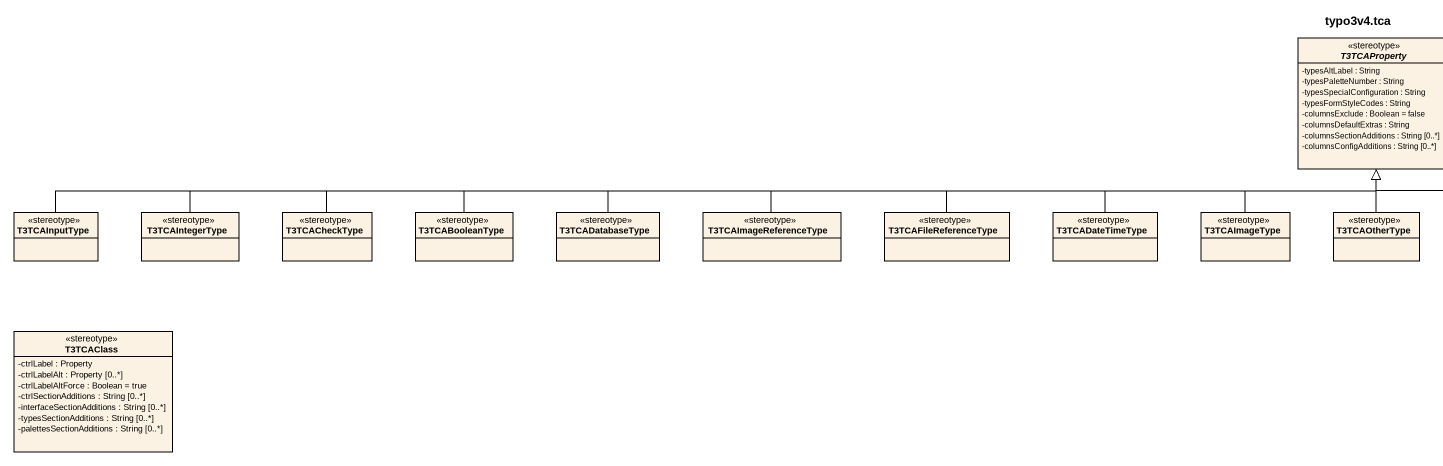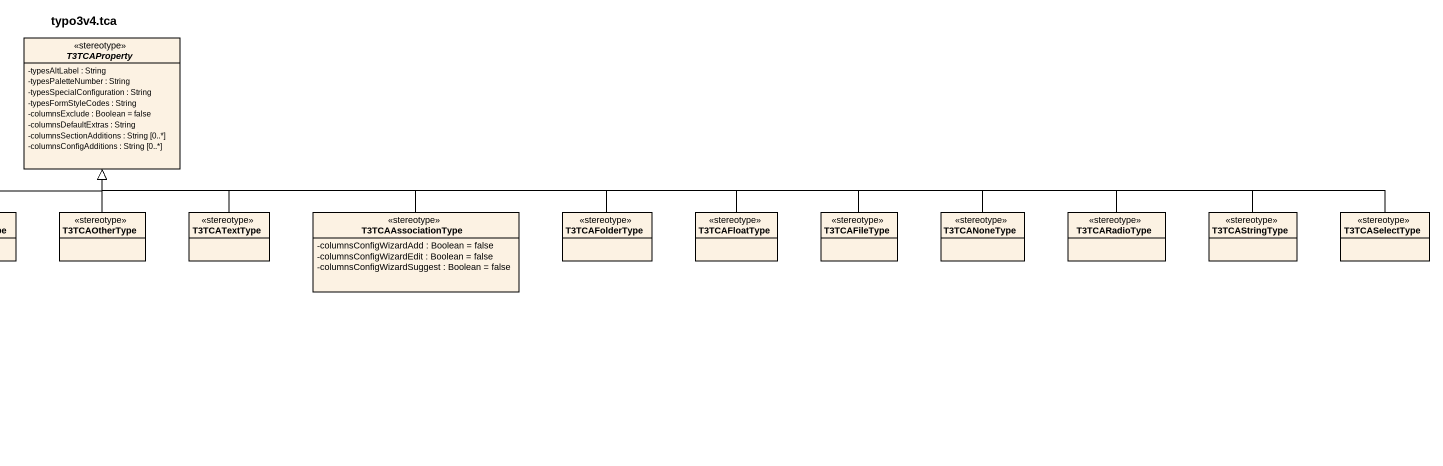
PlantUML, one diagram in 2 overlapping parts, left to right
@startuml
title typo3v4.tca
hide circle
hide empty members
skinparam classAttributeIconSize 0
abstract class T3TCAProperty <<stereotype>> {
  -typesAltLabel : String
  -typesPaletteNumber : String
  -typesSpecialConfiguration : String
  -typesFormStyleCodes : String
  -columnsExclude : Boolean = false
  -columnsDefaultExtras : String
  -columnsSectionAdditions : String [0..*]
  -columnsConfigAdditions : String [0..*]
}
class T3TCAInputType <<stereotype>>
class T3TCAIntegerType <<stereotype>>
class T3TCACheckType <<stereotype>>
class T3TCABooleanType <<stereotype>>
class T3TCADatabaseType <<stereotype>>
class T3TCAImageReferenceType <<stereotype>>
class T3TCAFileReferenceType <<stereotype>>
class T3TCADateTimeType <<stereotype>>
class T3TCAImageType <<stereotype>>
class T3TCAOtherType <<stereotype>>
class T3TCATextType <<stereotype>>
class T3TCAAssociationType <<stereotype>> {
  -columnsConfigWizardAdd : Boolean = false
  -columnsConfigWizardEdit : Boolean = false
  -columnsConfigWizardSuggest : Boolean = false
}
class T3TCAFolderType <<stereotype>>
class T3TCAFloatType <<stereotype>>
class T3TCAFileType <<stereotype>>
class T3TCANoneType <<stereotype>>
class T3TCARadioType <<stereotype>>
class T3TCAStringType <<stereotype>>
class T3TCASelectType <<stereotype>>
class T3TCAClass <<stereotype>> {
  -ctrlLabel : Property
  -ctrlLabelAlt : Property [0..*]
  -ctrlLabelAltForce : Boolean = true
  -ctrlSectionAdditions : String [0..*]
  -interfaceSectionAdditions : String [0..*]
  -typesSectionAdditions : String [0..*]
  -palettesSectionAdditions : String [0..*]
}
T3TCAInputType -right-|> T3TCAProperty
T3TCAIntegerType -right-|> T3TCAProperty
T3TCACheckType -right-|> T3TCAProperty
T3TCABooleanType -right-|> T3TCAProperty
T3TCADatabaseType -right-|> T3TCAProperty
T3TCAImageReferenceType -right-|> T3TCAProperty
T3TCAFileReferenceType -right-|> T3TCAProperty
T3TCADateTimeType -right-|> T3TCAProperty
T3TCAImageType -up-|> T3TCAProperty
T3TCAOtherType -up-|> T3TCAProperty
T3TCATextType -up-|> T3TCAProperty
T3TCAAssociationType -left-|> T3TCAProperty
T3TCAFolderType -left-|> T3TCAProperty
T3TCAFloatType -left-|> T3TCAProperty
T3TCAFileType -left-|> T3TCAProperty
T3TCANoneType -left-|> T3TCAProperty
T3TCARadioType -left-|> T3TCAProperty
T3TCAStringType -left-|> T3TCAProperty
T3TCASelectType -left-|> T3TCAProperty
@enduml
